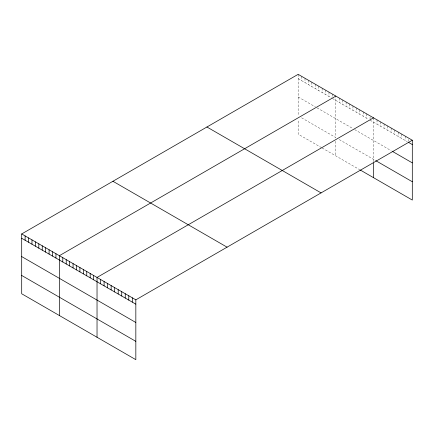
<?xml version="1.0" encoding="UTF-8"?>
<svg xmlns="http://www.w3.org/2000/svg" width="434" height="434" viewBox="0 0 434 434"><rect width="100%" height="100%" fill="white"/><g stroke="black" fill="none" stroke-linecap="round" stroke-linejoin="round"><path stroke-width="0.33" stroke-dasharray="2.17 1.63" d="M298.163 78.662L331.261 97.775M332.406 98.431L368.358 119.193M370.072 120.18L407.26 141.652M298.163 96.977L315.285 106.862M316.994 107.849L352.95 128.605M354.659 129.598L391.132 150.652M301.587 117.82L335.829 137.589L335.829 96.695M339.252 139.569L376.012 160.792M321.561 147.668L298.163 134.16L298.163 119.507M322.131 147.999L359.797 169.743M408.774 139.428L408.774 141.283M405.242 136.151L405.242 140.486M401.716 134.117L401.716 138.451M398.19 132.077L398.19 136.412M394.663 130.043L394.663 134.377M391.132 128.008L391.132 132.337M387.605 125.968L387.605 130.303M384.079 123.934L384.079 128.269M380.547 121.894L380.547 126.229M377.021 119.86L377.021 124.195M373.495 117.82L373.495 161.779M370.072 117.082L370.072 118.943M366.643 113.865L366.643 118.2M363.22 111.891L363.22 116.225M359.797 109.916L359.797 114.25M356.374 107.936L356.374 112.27M352.95 105.961L352.95 110.296M349.527 103.981L349.527 108.316M346.099 102.006L346.099 106.341M342.676 100.032L342.676 104.366M339.252 98.051L339.252 102.386M335.829 141.256L335.829 155.904M332.406 94.097L332.406 97.194M328.983 92.122L328.983 96.457M325.554 90.147L325.554 94.482M322.131 88.167L322.131 92.502M318.708 86.192L318.708 90.527M315.285 84.212L315.285 88.547M311.862 82.238L311.862 86.572M308.438 80.263L308.438 84.597M305.01 78.283L305.01 82.617M301.587 76.308L301.587 80.643M298.163 74.328L298.163 115.845"/><path stroke-width="0.65" d="M21.7 233.942L135.837 299.84L135.837 359.672L21.7 293.775L21.7 233.942L298.163 74.328L412.3 140.225L412.3 200.058L360.366 170.074M335.829 96.077L59.366 255.691L59.366 315.518M373.495 117.82L97.032 277.434L97.032 337.267M135.837 299.84L412.3 140.225M408.774 142.526L412.3 144.56M392.141 151.233L412.3 162.875M376.012 160.792L412.3 181.743M206.931 127.005L321.068 192.897M112.932 181.271L227.069 247.168M21.7 238.277L135.837 304.174M21.7 256.592L135.837 322.489M21.7 275.46L135.837 341.357M373.495 163L373.495 177.652M132.31 297.805L132.31 302.14M128.779 295.766L128.779 300.1M125.252 293.731L125.252 298.066M121.726 291.691L121.726 296.026M118.2 289.657L118.2 293.992M114.668 287.623L114.668 291.952M111.142 285.583L111.142 289.917M107.616 283.548L107.616 287.883M104.084 281.509L104.084 285.843M100.558 279.474L100.558 283.809M93.608 275.46L93.608 279.794M90.18 273.485L90.18 277.814M86.757 271.505L86.757 275.84M83.333 269.53L83.333 273.865M79.91 267.55L79.91 271.885M76.487 265.575L76.487 269.91M73.064 263.601L73.064 267.93M69.635 261.621L69.635 265.955M66.212 259.646L66.212 263.981M62.789 257.666L62.789 262M55.943 253.716L55.943 258.046M52.519 251.736L52.519 256.071M49.091 249.762L49.091 254.096M45.668 247.781L45.668 252.116M42.244 245.807L42.244 250.141M38.821 243.827L38.821 248.161M35.398 241.852L35.398 246.186M31.975 239.877L31.975 244.212M28.546 237.897L28.546 242.232M25.123 235.922L25.123 240.257"/></g></svg>
